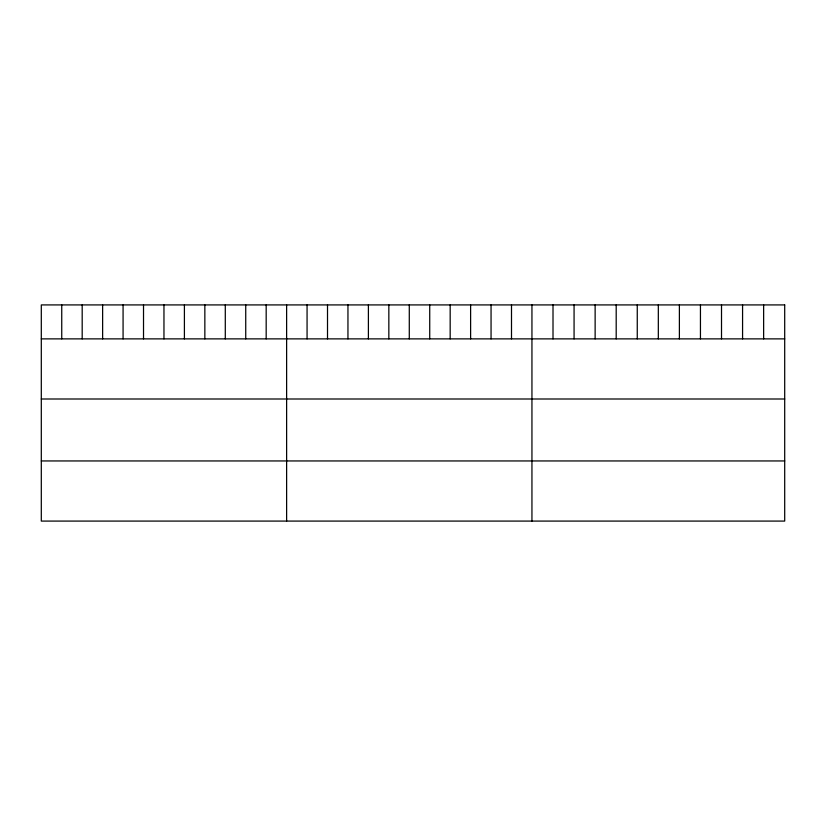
<?xml version="1.0" encoding="UTF-8"?>
<svg xmlns="http://www.w3.org/2000/svg" width="826" height="826" viewBox="0 0 826 826"><rect width="100%" height="100%" fill="white"/><g stroke="black" fill="none" stroke-linecap="round" stroke-linejoin="round"><path stroke-width="1.24" d="M41.3 338.877L784.7 338.877M41.3 398.999L784.7 398.999M41.3 460.949L784.7 460.949M763.637 304.918L763.637 338.877M742.574 304.918L742.574 338.877M721.511 304.918L721.511 338.877M700.448 304.918L700.448 338.877M679.385 304.918L679.385 338.877M658.322 304.918L658.322 338.877M637.259 304.918L637.259 338.877M616.196 304.918L616.196 338.877M595.133 304.918L595.133 338.877M574.07 304.918L574.07 338.877M553.007 304.918L553.007 338.877M531.944 304.918L531.944 521.082M511.5 304.918L511.5 338.877M491.057 304.918L491.057 338.877M470.613 304.918L470.613 338.877M450.17 304.918L450.17 338.877M429.726 304.918L429.726 338.877M409.283 304.918L409.283 338.877M388.839 304.918L388.839 338.877M368.396 304.918L368.396 338.877M347.952 304.918L347.952 338.877M327.509 304.918L327.509 338.877M307.065 304.918L307.065 338.877M286.622 304.918L286.622 521.082M266.178 304.918L266.178 338.877M245.735 304.918L245.735 338.877M225.291 304.918L225.291 338.877M204.848 304.918L204.848 338.877M184.404 304.918L184.404 338.877M163.961 304.918L163.961 338.877M143.517 304.918L143.517 338.877M123.074 304.918L123.074 338.877M102.63 304.918L102.63 338.877M82.187 304.918L82.187 338.877M61.743 304.918L61.743 338.877M784.7 304.918L41.3 304.918L41.3 521.082L784.7 521.082L784.7 304.918"/></g></svg>
